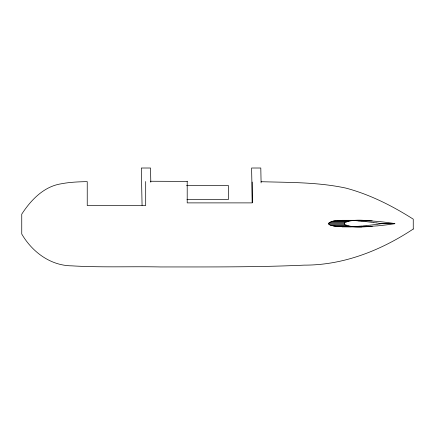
<?xml version="1.0" encoding="UTF-8"?>
<svg xmlns="http://www.w3.org/2000/svg" width="435" height="435" viewBox="0 0 435 435"><rect width="100%" height="100%" fill="white"/><g stroke="black" fill="none" stroke-linecap="round" stroke-linejoin="round"><path stroke-width="0.65" d="M377.749 224.199L381.114 223.715L394.898 223.715L390.064 224.411A414.424 379.902 90 0 1 377.406 225.879C366.683 226.341 355.042 228.805 344.83 224.558L344.281 223.574L344.835 222.595C355.052 218.375 366.689 220.871 377.411 221.361A414.424 379.902 -90 0 1 390.064 222.872L394.898 223.579L379.945 223.4M351.208 220.469C344.172 221.252 334.189 218.386 328.403 223.574L329.007 224.558L330.801 225.422L337.337 226.597M413.25 229.022C380.935 250.397 343.547 265.268 304.331 265.127C256.443 267.324 208.485 266.883 160.564 266.954C131.011 266.34 101.388 267.617 71.862 265.85C50.514 265.698 32.223 251.99 21.75 234.025L21.75 214.15C30.912 200.002 43.913 186.392 61.362 183.777C69.883 182.129 78.577 181.803 87.234 181.623L87.234 205.532L145.692 205.532L145.692 181.515M377.417 224.248L370.75 225.091M370.479 225.123L367.064 225.499M366.754 225.531L362.687 225.939M356.602 226.434L362.018 225.999M351.197 226.744L337.506 226.619L352.649 226.619M150.423 181.248L187.202 181.39M186.506 185.517L228.397 185.517L228.397 199.518L186.968 199.518M342.073 220.311L361.773 220.311M352.551 220.518L366.944 220.518M337.511 220.556L352.654 220.556M356.608 220.795L372.235 220.888M333.694 221.04L349.115 221.04M330.807 221.736L346.467 221.736M329.012 222.595L344.835 222.595M328.403 223.574L344.281 223.574M329.007 224.558L344.83 224.558M330.801 225.422L346.467 225.422M333.688 226.124L349.109 226.124M358.021 226.341L372.229 226.341M352.546 226.695L366.939 226.695M342.062 226.874L361.762 226.891M261.114 181.705C289.465 182.531 318.175 182.096 346.032 188.132C369.995 194.559 392.386 205.88 413.25 219.158L413.25 229.055M358.027 220.888L361.36 221.187M361.692 221.214L365.83 221.622M366.139 221.654L373.333 222.492M373.556 222.519L376.748 222.943M376.917 222.965L379.739 223.372M261.098 182.89L260.799 168.013L251.599 168.013L252.289 202.65M150.809 182.227L150.526 168.013L141.326 168.013L142.071 205.363M252.197 182.042L252.197 202.884L187.202 202.884L187.202 181.221"/></g></svg>
